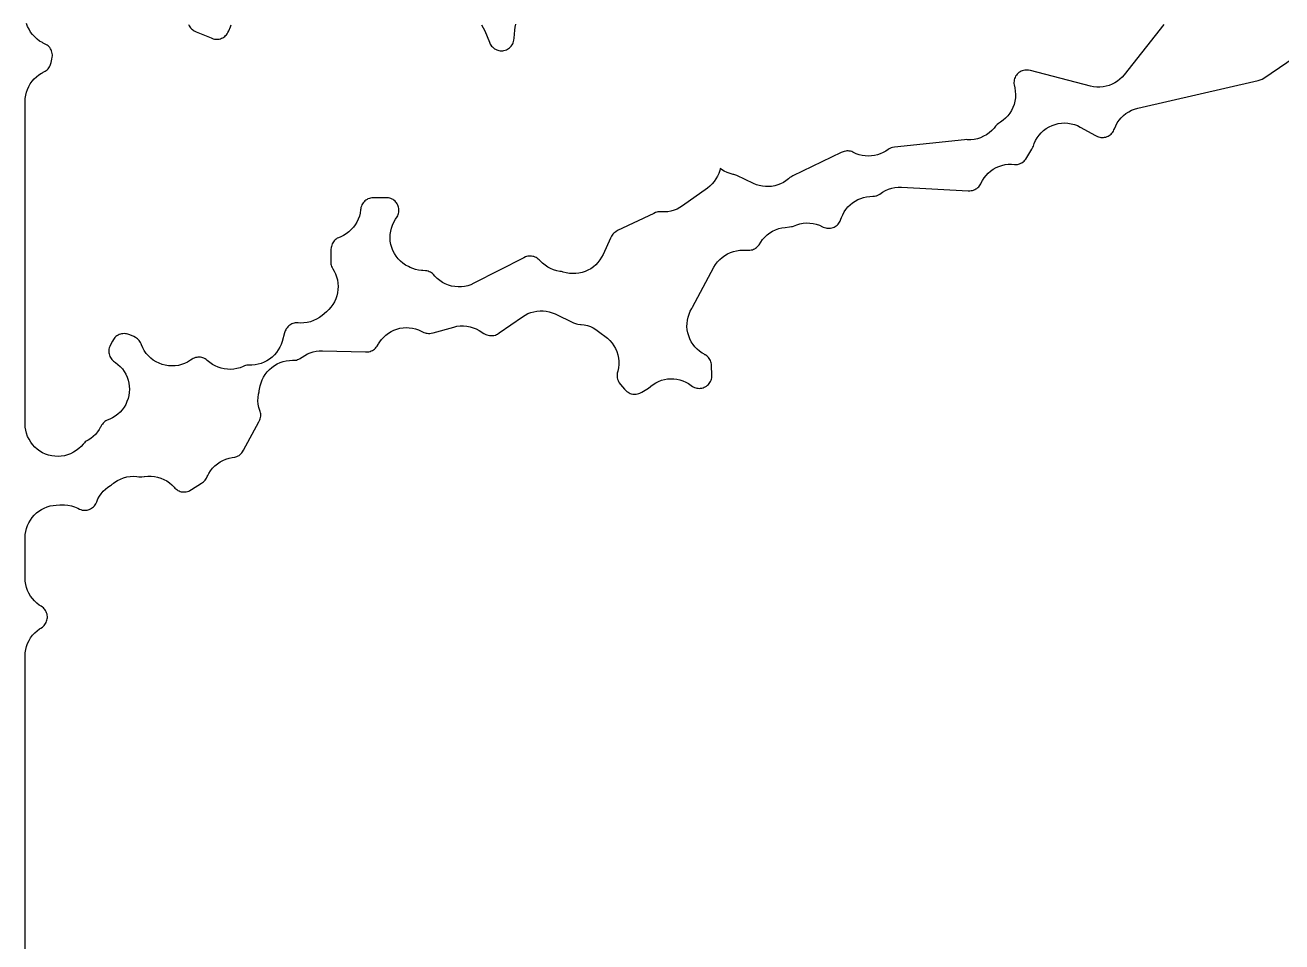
# Model space of a CAD drawing. Header units: metres. Extents: x 0 to 400, y 0 to 202.
# Drawn here: x 12.25 to 37.25, y 81.61 to 99.84 of the extents above; entities that cross this region are included whole.
import ezdxf

# ---------------------------------------------------------------- set-up
doc = ezdxf.new("R2010")
doc.units = ezdxf.units.M

msp = doc.modelspace()

# ---------------------------------------------------------------- linework, layer by layer
for points in [[(34.904, 99.8566), (34.116, 98.8556), (34.075, 98.8086), (34.03, 98.7656), (33.981, 98.7276), (33.928, 98.6936), (33.873, 98.6656), (33.814, 98.6426), (33.754, 98.6256), (33.693, 98.6146), (33.631, 98.6086), (33.568, 98.6096), (33.506, 98.6166), (33.445, 98.6296), (32.251, 98.9366), (32.211, 98.9456), (32.187, 98.9476), (32.163, 98.9476), (32.135, 98.9446), (32.11, 98.9396), (32.086, 98.9326), (32.064, 98.9236), (32.043, 98.9126), (32.021, 98.8976), (32.001, 98.8816), (31.985, 98.8646), (31.969, 98.8456), (31.955, 98.8236), (31.944, 98.8016), (31.935, 98.7776), (31.928, 98.7536), (31.923, 98.7276), (31.921, 98.7036), (31.921, 98.6826), (31.924, 98.6556), (31.937, 98.5976), (31.948, 98.5296), (31.952, 98.4596), (31.952, 98.4586), (31.949, 98.3936), (31.939, 98.3296), (31.923, 98.2666), (31.9, 98.2056), (31.872, 98.1466), (31.838, 98.0916), (31.798, 98.0396), (31.754, 97.9926), (31.705, 97.9496), (31.652, 97.9116), (31.611, 97.8856), (31.588, 97.8686), (31.574, 97.8546), (31.556, 97.8336), (31.526, 97.7936), (31.48, 97.7446), (31.43, 97.7006), (31.376, 97.6626), (31.318, 97.6306), (31.257, 97.6036), (31.194, 97.5836), (31.129, 97.5706), (31.063, 97.5636), (30.997, 97.5636), (30.974, 97.5646), (30.937, 97.5626), (29.547, 97.4126), (29.508, 97.4066), (29.48, 97.3996), (29.455, 97.3906), (29.438, 97.3826), (29.422, 97.3726), (29.421, 97.3716), (29.372, 97.3376), (29.319, 97.3076), (29.263, 97.2826), (29.205, 97.2626), (29.146, 97.2486), (29.085, 97.2406), (29.024, 97.2376), (28.963, 97.2406), (28.902, 97.2496), (28.843, 97.2636), (28.785, 97.2836), (28.73, 97.3096), (28.718, 97.3156), (28.693, 97.3256), (28.67, 97.3326), (28.645, 97.3376), (28.62, 97.3396), (28.597, 97.3396), (28.574, 97.3366), (28.546, 97.3316), (28.523, 97.3236), (28.486, 97.3086), (27.521, 96.8426), (27.484, 96.8216), (27.466, 96.8096), (27.435, 96.7836), (27.386, 96.7456), (27.334, 96.7136), (27.279, 96.6856), (27.221, 96.6636), (27.162, 96.6466), (27.101, 96.6356), (27.04, 96.6306), (26.978, 96.6316), (26.917, 96.6386), (26.856, 96.6506), (26.797, 96.6686), (26.74, 96.6926), (26.41, 96.8486), (26.372, 96.8646), (26.351, 96.8706), (26.339, 96.8736), (26.276, 96.8886), (26.215, 96.9096), (26.157, 96.9376), (26.101, 96.9706), (26.076, 96.9886), (26.068, 96.9526), (26.048, 96.8936), (26.023, 96.8366), (25.992, 96.7826), (25.956, 96.7316), (25.916, 96.6846), (25.871, 96.6416), (25.822, 96.6026), (25.33, 96.2486), (25.276, 96.2136), (25.219, 96.1846), (25.159, 96.1606), (25.097, 96.1426), (25.033, 96.1316), (24.969, 96.1266), (24.905, 96.1286), (24.891, 96.1296), (24.863, 96.1286), (24.84, 96.1266), (24.819, 96.1226), (24.794, 96.1146), (24.756, 96.0986), (24.038, 95.7546), (24.002, 95.7346), (23.981, 95.7206), (23.96, 95.7036), (23.944, 95.6866), (23.929, 95.6676), (23.914, 95.6446), (23.895, 95.6076), (23.749, 95.2826), (23.72, 95.2256), (23.686, 95.1726), (23.647, 95.1226), (23.603, 95.0766), (23.555, 95.0356), (23.503, 94.9986), (23.447, 94.9676), (23.389, 94.9426), (23.329, 94.9226), (23.267, 94.9086), (23.204, 94.9016), (23.14, 94.8996), (23.077, 94.9046), (23.014, 94.9156), (22.953, 94.9326), (22.942, 94.9366), (22.918, 94.9416), (22.891, 94.9456), (22.827, 94.9576), (22.765, 94.9756), (22.705, 94.9996), (22.648, 95.0296), (22.594, 95.0656), (22.543, 95.1056), (22.498, 95.1516), (22.477, 95.1746), (22.459, 95.1906), (22.44, 95.2056), (22.417, 95.2186), (22.397, 95.2286), (22.374, 95.2376), (22.348, 95.2436), (22.325, 95.2476), (22.301, 95.2486), (22.276, 95.2486), (22.253, 95.2446), (22.227, 95.2386), (22.205, 95.2316), (22.17, 95.2156), (21.18, 94.7076), (21.12, 94.6806), (21.058, 94.6596), (20.994, 94.6446), (20.929, 94.6376), (20.864, 94.6356), (20.798, 94.6416), (20.734, 94.6536), (20.671, 94.6716), (20.61, 94.6966), (20.552, 94.7266), (20.498, 94.7636), (20.447, 94.8046), (20.401, 94.8516), (20.372, 94.8836), (20.354, 94.8996), (20.334, 94.9156), (20.312, 94.9286), (20.29, 94.9386), (20.269, 94.9466), (20.243, 94.9526), (20.217, 94.9566), (20.165, 94.9596), (20.135, 94.9616), (20.077, 94.9696), (20.02, 94.9826), (19.964, 95.0006), (19.91, 95.0236), (19.877, 95.0396), (19.82, 95.0706), (19.767, 95.1076), (19.717, 95.1496), (19.672, 95.1966), (19.632, 95.2476), (19.597, 95.3016), (19.568, 95.3596), (19.544, 95.4206), (19.527, 95.4826), (19.516, 95.5466), (19.512, 95.6116), (19.514, 95.6766), (19.523, 95.7416), (19.538, 95.8046), (19.559, 95.8656), (19.587, 95.9246), (19.62, 95.9806), (19.654, 96.0316), (19.665, 96.0526), (19.674, 96.0746), (19.681, 96.0966), (19.686, 96.1216), (19.688, 96.1446), (19.688, 96.1666), (19.686, 96.1936), (19.681, 96.2186), (19.674, 96.2406), (19.666, 96.2616), (19.653, 96.2856), (19.641, 96.3066), (19.628, 96.3216), (19.611, 96.3406), (19.589, 96.3586), (19.571, 96.3716), (19.553, 96.3816), (19.529, 96.3926), (19.506, 96.4006), (19.483, 96.4056), (19.457, 96.4096), (19.419, 96.4106), (19.191, 96.4076), (19.147, 96.4046), (19.123, 96.4016), (19.1, 96.3946), (19.072, 96.3846), (19.053, 96.3746), (19.032, 96.3616), (19.011, 96.3456), (18.994, 96.3286), (18.976, 96.3086), (18.962, 96.2876), (18.951, 96.2676), (18.941, 96.2446), (18.932, 96.2156), (18.927, 96.1906), (18.925, 96.1666), (18.915, 96.1046), (18.9, 96.0436), (18.878, 95.9836), (18.851, 95.9266), (18.819, 95.8726), (18.781, 95.8216), (18.739, 95.7746), (18.692, 95.7326), (18.641, 95.6946), (18.587, 95.6616), (18.53, 95.6346), (18.482, 95.6146), (18.459, 95.6026), (18.439, 95.5886), (18.419, 95.5726), (18.401, 95.5536), (18.385, 95.5346), (18.372, 95.5136), (18.361, 95.4916), (18.351, 95.4666), (18.344, 95.4416), (18.339, 95.4176), (18.336, 95.3786), (18.33, 95.1546), (18.331, 95.1136), (18.334, 95.0896), (18.339, 95.0656), (18.346, 95.0426), (18.356, 95.0216), (18.364, 95.0056), (18.37, 94.9966), (18.397, 94.9516), (18.425, 94.8946), (18.447, 94.8346), (18.463, 94.7736), (18.473, 94.7106), (18.477, 94.6466), (18.475, 94.5836), (18.466, 94.5206), (18.451, 94.4586), (18.431, 94.3986), (18.404, 94.3406), (18.372, 94.2856), (18.335, 94.2346), (18.293, 94.1866), (18.246, 94.1436), (18.158, 94.0696), (18.105, 94.0296), (18.049, 93.9956), (17.989, 93.9666), (17.926, 93.9446), (17.862, 93.9286), (17.796, 93.9196), (17.73, 93.9176), (17.685, 93.9206), (17.651, 93.9216), (17.624, 93.9186), (17.601, 93.9156), (17.579, 93.9086), (17.556, 93.8996), (17.536, 93.8896), (17.515, 93.8756), (17.496, 93.8616), (17.479, 93.8446), (17.463, 93.8256), (17.447, 93.8036), (17.435, 93.7826), (17.426, 93.7606), (17.412, 93.7206), (17.365, 93.5536), (17.345, 93.4936), (17.319, 93.4366), (17.288, 93.3816), (17.252, 93.3306), (17.211, 93.2826), (17.165, 93.2396), (17.116, 93.2006), (17.063, 93.1666), (17.007, 93.1386), (16.948, 93.1156), (16.888, 93.0986), (16.826, 93.0876), (16.763, 93.0816), (16.732, 93.0816), (16.689, 93.0806), (16.661, 93.0776), (16.637, 93.0726), (16.616, 93.0646), (16.587, 93.0526), (16.528, 93.0296), (16.466, 93.0116), (16.404, 93.0006), (16.34, 92.9956), (16.277, 92.9976), (16.213, 93.0046), (16.151, 93.0186), (16.091, 93.0386), (16.032, 93.0636), (15.977, 93.0956), (15.925, 93.1316), (15.876, 93.1736), (15.875, 93.1746), (15.854, 93.1916), (15.834, 93.2036), (15.809, 93.2166), (15.788, 93.2256), (15.766, 93.2316), (15.742, 93.2366), (15.715, 93.2386), (15.688, 93.2376), (15.667, 93.2356), (15.642, 93.2306), (15.616, 93.2216), (15.597, 93.2136), (15.573, 93.1996), (15.539, 93.1766), (15.483, 93.1426), (15.424, 93.1146), (15.363, 93.0916), (15.3, 93.0766), (15.235, 93.0666), (15.17, 93.0636), (15.105, 93.0676), (15.04, 93.0776), (14.977, 93.0936), (14.916, 93.1166), (14.857, 93.1456), (14.802, 93.1806), (14.75, 93.2206), (14.703, 93.2656), (14.661, 93.3146), (14.623, 93.3686), (14.592, 93.4256), (14.566, 93.4856), (14.559, 93.5026), (14.547, 93.5296), (14.535, 93.5496), (14.521, 93.5676), (14.504, 93.5866), (14.489, 93.6006), (14.468, 93.6166), (14.445, 93.6306), (14.411, 93.6476), (14.334, 93.6806), (14.295, 93.6946), (14.269, 93.7016), (14.246, 93.7056), (14.22, 93.7066), (14.195, 93.7056), (14.172, 93.7026), (14.146, 93.6956), (14.122, 93.6876), (14.102, 93.6776), (14.079, 93.6636), (14.058, 93.6486), (14.039, 93.6306), (14.022, 93.6106), (14.008, 93.5926), (13.988, 93.5576), (13.951, 93.4856), (13.935, 93.4496), (13.926, 93.4236), (13.92, 93.4006), (13.918, 93.3786), (13.917, 93.3516), (13.918, 93.3276), (13.923, 93.3026), (13.929, 93.2806), (13.939, 93.2546), (13.949, 93.2336), (13.961, 93.2136), (13.979, 93.1916), (13.996, 93.1736), (14.011, 93.1596), (14.05, 93.1336), (14.099, 93.0946), (14.145, 93.0526), (14.186, 93.0056), (14.223, 92.9546), (14.254, 92.9006), (14.28, 92.8436), (14.301, 92.7846), (14.315, 92.7236), (14.324, 92.6616), (14.327, 92.5996), (14.324, 92.5366), (14.314, 92.4746), (14.299, 92.4146), (14.278, 92.3556), (14.252, 92.2986), (14.22, 92.2446), (14.183, 92.1946), (14.141, 92.1476), (14.095, 92.1056), (14.046, 92.0676), (13.992, 92.0346), (13.936, 92.0066), (13.883, 91.9836), (13.858, 91.9706), (13.84, 91.9586), (13.82, 91.9426), (13.803, 91.9256), (13.788, 91.9076), (13.774, 91.8866), (13.759, 91.8606), (13.758, 91.8586), (13.757, 91.8566), (13.746, 91.8376), (13.726, 91.8026), (13.69, 91.7516), (13.65, 91.7036), (13.605, 91.6606), (13.556, 91.6216), (13.504, 91.5876), (13.467, 91.5656), (13.449, 91.5526), (13.431, 91.5366), (13.41, 91.5146), (13.408, 91.5116), (13.366, 91.4636), (13.319, 91.4196), (13.268, 91.3806), (13.214, 91.3466), (13.156, 91.3186), (13.096, 91.2956), (13.034, 91.2796), (12.971, 91.2696), (12.907, 91.2656), (12.843, 91.2676), (12.78, 91.2766), (12.718, 91.2916), (12.657, 91.3126), (12.599, 91.3396), (12.544, 91.3726), (12.492, 91.4096), (12.444, 91.4526), (12.401, 91.4996), (12.363, 91.5516), (12.33, 91.6066), (12.302, 91.6636), (12.28, 91.7246), (12.265, 91.7866), (12.255, 91.8496), (12.252, 91.9136), (12.252, 98.3236), (12.255, 98.3856), (12.264, 98.4466), (12.278, 98.5066), (12.299, 98.5646), (12.324, 98.6206), (12.355, 98.6746), (12.391, 98.7246), (12.432, 98.7716), (12.476, 98.8136), (12.525, 98.8516), (12.577, 98.8856), (12.598, 98.8956), (12.612, 98.9036), (12.65, 98.9246), (12.672, 98.9396), (12.691, 98.9556), (12.709, 98.9736), (12.723, 98.9906), (12.736, 99.0126), (12.749, 99.0366), (12.758, 99.0606), (12.77, 99.0996), (12.785, 99.1656), (12.793, 99.2066), (12.794, 99.2296), (12.794, 99.2536), (12.791, 99.2796), (12.785, 99.3056), (12.777, 99.3296), (12.767, 99.3516), (12.756, 99.3706), (12.74, 99.3946), (12.723, 99.4136), (12.707, 99.4296), (12.687, 99.4446), (12.665, 99.4576), (12.611, 99.4846), (12.611, 99.4856), (12.595, 99.4936), (12.54, 99.5256), (12.489, 99.5636), (12.442, 99.6066), (12.399, 99.6536), (12.361, 99.7046), (12.329, 99.7596), (12.301, 99.8166), (12.28, 99.8766)], [(15.503, 99.8526), (15.513, 99.8306), (15.528, 99.8066), (15.541, 99.7896), (15.559, 99.7696), (15.579, 99.7516), (15.595, 99.7396), (15.617, 99.7266), (15.655, 99.7086), (15.951, 99.5866), (15.991, 99.5726), (16.018, 99.5656), (16.037, 99.5626), (16.062, 99.5616), (16.087, 99.5626), (16.11, 99.5656), (16.136, 99.5726), (16.161, 99.5806), (16.183, 99.5916), (16.203, 99.6026), (16.222, 99.6166), (16.24, 99.6336), (16.255, 99.6496), (16.27, 99.6686), (16.286, 99.6956), (16.304, 99.7306), (16.336, 99.8066), (16.35, 99.8446)], [(21.333, 99.8446), (21.366, 99.7886), (21.394, 99.7296), (21.487, 99.5026), (21.505, 99.4636), (21.518, 99.4416), (21.531, 99.4236), (21.546, 99.4076), (21.567, 99.3886), (21.588, 99.3726), (21.609, 99.3606), (21.632, 99.3496), (21.655, 99.3416), (21.676, 99.3366), (21.703, 99.3326), (21.73, 99.3316), (21.754, 99.3326), (21.777, 99.3366), (21.801, 99.3426), (21.827, 99.3526), (21.847, 99.3626), (21.866, 99.3746), (21.889, 99.3916), (21.908, 99.4086), (21.922, 99.4256), (21.938, 99.4486), (21.951, 99.4696), (21.96, 99.4906), (21.968, 99.5156), (21.974, 99.5416), (21.979, 99.5806), (21.991, 99.7426), (21.998, 99.8016), (22.01, 99.8586)], [(12.252, 64.0596), (12.252, 87.2976), (12.255, 87.3616), (12.264, 87.4246), (12.28, 87.4856), (12.301, 87.5456), (12.329, 87.6036), (12.361, 87.6576), (12.399, 87.7086), (12.442, 87.7566), (12.489, 87.7986), (12.54, 87.8366), (12.564, 87.8506), (12.596, 87.8726), (12.614, 87.8876), (12.629, 87.9026), (12.645, 87.9226), (12.66, 87.9456), (12.671, 87.9656), (12.679, 87.9866), (12.686, 88.0096), (12.692, 88.0356), (12.694, 88.0586), (12.694, 88.0826), (12.692, 88.1056), (12.687, 88.1316), (12.68, 88.1546), (12.671, 88.1766), (12.659, 88.2006), (12.647, 88.2186), (12.632, 88.2366), (12.614, 88.2556), (12.596, 88.2706), (12.573, 88.2866), (12.534, 88.3106), (12.484, 88.3486), (12.438, 88.3916), (12.396, 88.4386), (12.359, 88.4896), (12.327, 88.5436), (12.3, 88.6006), (12.279, 88.6596), (12.264, 88.7206), (12.255, 88.7826), (12.252, 88.8456), (12.252, 89.6496), (12.255, 89.7116), (12.264, 89.7726), (12.278, 89.8326), (12.299, 89.8916), (12.325, 89.9476), (12.356, 90.0006), (12.392, 90.0516), (12.432, 90.0976), (12.477, 90.1406), (12.526, 90.1786), (12.578, 90.2116), (12.633, 90.2396), (12.691, 90.2626), (12.75, 90.2796), (12.811, 90.2916), (12.872, 90.2966), (12.942, 90.2996), (12.968, 90.3026), (13.036, 90.3026), (13.104, 90.2966), (13.171, 90.2826), (13.236, 90.2616), (13.299, 90.2336), (13.336, 90.2146), (13.359, 90.2066), (13.387, 90.1986), (13.408, 90.1946), (13.431, 90.1936), (13.458, 90.1946), (13.483, 90.1976), (13.507, 90.2026), (13.529, 90.2106), (13.552, 90.2206), (13.575, 90.2346), (13.593, 90.2466), (13.611, 90.2626), (13.631, 90.2846), (13.645, 90.3026), (13.659, 90.3246), (13.67, 90.3476), (13.676, 90.3626), (13.7, 90.4196), (13.73, 90.4736), (13.765, 90.5246), (13.805, 90.5726), (13.849, 90.6156), (13.897, 90.6546), (13.949, 90.6896), (13.969, 90.7016), (13.982, 90.7106), (13.994, 90.7196), (14.011, 90.7326), (14.034, 90.7516), (14.09, 90.7866), (14.149, 90.8156), (14.21, 90.8396), (14.274, 90.8566), (14.339, 90.8666), (14.405, 90.8706), (14.471, 90.8676), (14.511, 90.8616), (14.546, 90.8586), (14.575, 90.8596), (14.617, 90.8636), (14.627, 90.8656), (14.692, 90.8726), (14.758, 90.8726), (14.823, 90.8666), (14.887, 90.8536), (14.95, 90.8346), (15.011, 90.8096), (15.068, 90.7776), (15.123, 90.7406), (15.173, 90.6976), (15.218, 90.6506), (15.231, 90.6356), (15.249, 90.6186), (15.267, 90.6046), (15.29, 90.5906), (15.314, 90.5786), (15.335, 90.5706), (15.358, 90.5636), (15.382, 90.5596), (15.404, 90.5586), (15.431, 90.5596), (15.456, 90.5626), (15.48, 90.5676), (15.505, 90.5766), (15.526, 90.5856), (15.56, 90.6056), (15.762, 90.7346), (15.797, 90.7596), (15.815, 90.7756), (15.831, 90.7916), (15.846, 90.8126), (15.86, 90.8336), (15.875, 90.8646), (15.876, 90.8666), (15.884, 90.8826), (15.905, 90.9246), (15.941, 90.9796), (15.981, 91.0306), (16.026, 91.0766), (16.076, 91.1186), (16.13, 91.1546), (16.187, 91.1856), (16.247, 91.2106), (16.309, 91.2296), (16.372, 91.2426), (16.425, 91.2506), (16.444, 91.2556), (16.466, 91.2636), (16.489, 91.2746), (16.509, 91.2866), (16.529, 91.3016), (16.545, 91.3166), (16.563, 91.3356), (16.578, 91.3566), (16.598, 91.3896), (16.902, 91.9526), (16.921, 91.9926), (16.928, 92.0126), (16.934, 92.0376), (16.938, 92.0626), (16.939, 92.0856), (16.938, 92.1126), (16.935, 92.1346), (16.929, 92.1576), (16.923, 92.1756), (16.903, 92.2386), (16.89, 92.3046), (16.884, 92.3706), (16.885, 92.4376), (16.893, 92.5036), (16.904, 92.5506), (16.906, 92.5606), (16.908, 92.5686), (16.929, 92.6666), (16.945, 92.7276), (16.967, 92.7866), (16.995, 92.8436), (17.029, 92.8976), (17.068, 92.9486), (17.111, 92.9946), (17.159, 93.0366), (17.211, 93.0736), (17.266, 93.1056), (17.323, 93.1316), (17.384, 93.1526), (17.446, 93.1666), (17.509, 93.1756), (17.572, 93.1776), (17.606, 93.1766), (17.628, 93.1786), (17.65, 93.1826), (17.673, 93.1896), (17.698, 93.2006), (17.721, 93.2116), (17.752, 93.2326), (17.762, 93.2396), (17.813, 93.2736), (17.867, 93.3026), (17.923, 93.3266), (17.982, 93.3456), (18.042, 93.3576), (18.103, 93.3646), (18.164, 93.3666), (19.021, 93.3436), (19.061, 93.3446), (19.086, 93.3476), (19.112, 93.3536), (19.137, 93.3626), (19.16, 93.3726), (19.179, 93.3836), (19.202, 93.4006), (19.221, 93.4166), (19.237, 93.4346), (19.253, 93.4566), (19.272, 93.4876), (19.273, 93.4896), (19.283, 93.5056), (19.305, 93.5426), (19.342, 93.5926), (19.384, 93.6386), (19.43, 93.6796), (19.48, 93.7166), (19.533, 93.7486), (19.589, 93.7756), (19.648, 93.7966), (19.708, 93.8126), (19.769, 93.8226), (19.831, 93.8266), (19.893, 93.8246), (19.955, 93.8166), (20.015, 93.8026), (20.074, 93.7836), (20.131, 93.7586), (20.181, 93.7326), (20.206, 93.7236), (20.228, 93.7176), (20.252, 93.7136), (20.278, 93.7116), (20.299, 93.7126), (20.327, 93.7156), (20.368, 93.7246), (20.777, 93.8376), (20.841, 93.8526), (20.906, 93.8606), (20.972, 93.8616), (21.038, 93.8556), (21.102, 93.8436), (21.165, 93.8246), (21.226, 93.7996), (21.284, 93.7686), (21.379, 93.7116), (21.416, 93.6916), (21.439, 93.6816), (21.46, 93.6756), (21.486, 93.6696), (21.512, 93.6666), (21.534, 93.6666), (21.554, 93.6676), (21.578, 93.6726), (21.605, 93.6796), (21.628, 93.6886), (21.649, 93.6986), (21.682, 93.7196), (22.146, 94.0436), (22.199, 94.0766), (22.254, 94.1046), (22.312, 94.1276), (22.372, 94.1436), (22.433, 94.1556), (22.495, 94.1606), (22.557, 94.1596), (22.618, 94.1526), (22.679, 94.1396), (22.738, 94.1216), (22.796, 94.0976), (23.161, 93.9236), (23.199, 93.9076), (23.221, 93.9006), (23.245, 93.8966), (23.296, 93.8916), (23.304, 93.8906), (23.313, 93.8906), (23.375, 93.8816), (23.436, 93.8666), (23.495, 93.8456), (23.551, 93.8196), (23.605, 93.7886), (23.656, 93.7516), (23.709, 93.7086), (23.785, 93.6556), (23.837, 93.6156), (23.884, 93.5706), (23.927, 93.5206), (23.965, 93.4666), (23.996, 93.4086), (24.022, 93.3486), (24.042, 93.2856), (24.055, 93.2216), (24.061, 93.1566), (24.061, 93.0906), (24.054, 93.0256), (24.041, 92.9616), (24.03, 92.9196), (24.027, 92.8976), (24.026, 92.8736), (24.027, 92.8496), (24.03, 92.8266), (24.037, 92.7996), (24.046, 92.7756), (24.056, 92.7536), (24.07, 92.7316), (24.094, 92.6986), (24.172, 92.6056), (24.201, 92.5756), (24.223, 92.5556), (24.244, 92.5406), (24.265, 92.5286), (24.285, 92.5196), (24.31, 92.5106), (24.337, 92.5046), (24.363, 92.5016), (24.386, 92.5016), (24.409, 92.5036), (24.436, 92.5086), (24.462, 92.5156), (24.482, 92.5236), (24.519, 92.5436), (24.616, 92.6016), (24.649, 92.6236), (24.69, 92.6576), (24.695, 92.6616), (24.744, 92.6986), (24.797, 92.7306), (24.853, 92.7576), (24.911, 92.7796), (24.971, 92.7956), (25.032, 92.8056), (25.094, 92.8096), (25.156, 92.8076), (25.217, 92.8006), (25.278, 92.7866), (25.337, 92.7676), (25.394, 92.7426), (25.448, 92.7126), (25.499, 92.6776), (25.524, 92.6586), (25.541, 92.6486), (25.566, 92.6366), (25.59, 92.6286), (25.611, 92.6236), (25.638, 92.6196), (25.666, 92.6186), (25.687, 92.6196), (25.711, 92.6236), (25.74, 92.6316), (25.761, 92.6396), (25.78, 92.6486), (25.805, 92.6646), (25.827, 92.6806), (25.842, 92.6956), (25.859, 92.7146), (25.873, 92.7356), (25.885, 92.7566), (25.896, 92.7816), (25.904, 92.8046), (25.909, 92.8276), (25.911, 92.8516), (25.912, 92.8936), (25.906, 93.0626), (25.903, 93.1026), (25.898, 93.1266), (25.893, 93.1476), (25.883, 93.1716), (25.874, 93.1906), (25.86, 93.2116), (25.846, 93.2306), (25.831, 93.2466), (25.809, 93.2656), (25.793, 93.2786), (25.785, 93.2836), (25.778, 93.2866), (25.775, 93.2886), (25.749, 93.3036), (25.72, 93.3196), (25.668, 93.3566), (25.62, 93.3976), (25.576, 93.4426), (25.537, 93.4926), (25.503, 93.5456), (25.474, 93.6016), (25.451, 93.6606), (25.434, 93.7216), (25.423, 93.7836), (25.417, 93.8466), (25.418, 93.9096), (25.425, 93.9726), (25.439, 94.0346), (25.458, 94.0946), (25.483, 94.1526), (25.513, 94.2086), (25.527, 94.2316), (25.954, 95.0256), (25.987, 95.0806), (26.026, 95.1316), (26.069, 95.1786), (26.116, 95.2216), (26.168, 95.2596), (26.223, 95.2916), (26.281, 95.3186), (26.341, 95.3396), (26.403, 95.3546), (26.467, 95.3636), (26.531, 95.3666), (26.628, 95.3656), (26.667, 95.3676), (26.693, 95.3716), (26.717, 95.3766), (26.739, 95.3846), (26.764, 95.3956), (26.783, 95.4066), (26.801, 95.4196), (26.82, 95.4366), (26.834, 95.4516), (26.852, 95.4736), (26.883, 95.5226), (26.884, 95.5246), (26.921, 95.5766), (26.964, 95.6256), (27.012, 95.6706), (27.065, 95.7106), (27.121, 95.7456), (27.18, 95.7736), (27.242, 95.7956), (27.306, 95.8116), (27.371, 95.8206), (27.455, 95.8286), (27.496, 95.8346), (27.517, 95.8396), (27.536, 95.8456), (27.538, 95.8466), (27.599, 95.8716), (27.663, 95.8906), (27.728, 95.9026), (27.794, 95.9076), (27.86, 95.9056), (27.926, 95.8976), (27.99, 95.8826), (28.053, 95.8616), (28.113, 95.8336), (28.127, 95.8256), (28.152, 95.8156), (28.178, 95.8076), (28.198, 95.8036), (28.223, 95.8016), (28.249, 95.8016), (28.273, 95.8036), (28.297, 95.8086), (28.323, 95.8166), (28.343, 95.8246), (28.363, 95.8366), (28.386, 95.8516), (28.404, 95.8656), (28.422, 95.8836), (28.438, 95.9026), (28.452, 95.9246), (28.464, 95.9466), (28.48, 95.9846), (28.492, 96.0156), (28.516, 96.0726), (28.545, 96.1266), (28.58, 96.1776), (28.619, 96.2256), (28.663, 96.2686), (28.71, 96.3076), (28.761, 96.3426), (28.815, 96.3726), (28.872, 96.3966), (28.931, 96.4156), (28.991, 96.4286), (29.052, 96.4356), (29.114, 96.4376), (29.12, 96.4376), (29.144, 96.4396), (29.172, 96.4446), (29.189, 96.4496), (29.213, 96.4586), (29.238, 96.4716), (29.251, 96.4796), (29.255, 96.4826), (29.306, 96.5176), (29.364, 96.5506), (29.425, 96.5776), (29.489, 96.5976), (29.554, 96.6106), (29.62, 96.6176), (29.687, 96.6176), (31.007, 96.5486), (31.046, 96.5486), (31.073, 96.5506), (31.098, 96.5556), (31.117, 96.5616), (31.141, 96.5706), (31.165, 96.5836), (31.183, 96.5946), (31.203, 96.6106), (31.22, 96.6266), (31.235, 96.6446), (31.249, 96.6646), (31.26, 96.6846), (31.264, 96.6926), (31.292, 96.7496), (31.326, 96.8026), (31.366, 96.8526), (31.409, 96.8986), (31.457, 96.9406), (31.509, 96.9766), (31.564, 97.0086), (31.623, 97.0336), (31.683, 97.0536), (31.745, 97.0676), (31.808, 97.0756), (31.871, 97.0776), (31.934, 97.0726), (31.94, 97.0726), (31.965, 97.0716), (31.99, 97.0736), (32.01, 97.0776), (32.034, 97.0846), (32.06, 97.0956), (32.081, 97.1066), (32.101, 97.1206), (32.123, 97.1386), (32.139, 97.1546), (32.156, 97.1746), (32.179, 97.2096), (32.278, 97.3766), (32.297, 97.4126), (32.307, 97.4366), (32.324, 97.4866), (32.351, 97.5456), (32.383, 97.6016), (32.422, 97.6546), (32.465, 97.7026), (32.512, 97.7466), (32.564, 97.7856), (32.62, 97.8186), (32.678, 97.8466), (32.739, 97.8686), (32.802, 97.8836), (32.866, 97.8926), (32.931, 97.8956), (32.996, 97.8916), (33.06, 97.8816), (33.123, 97.8646), (33.183, 97.8426), (33.241, 97.8136), (33.545, 97.6446), (33.581, 97.6266), (33.603, 97.6186), (33.626, 97.6126), (33.651, 97.6086), (33.677, 97.6066), (33.7, 97.6076), (33.725, 97.6106), (33.75, 97.6166), (33.774, 97.6246), (33.796, 97.6346), (33.816, 97.6466), (33.838, 97.6616), (33.855, 97.6766), (33.871, 97.6946), (33.887, 97.7146), (33.899, 97.7356), (33.91, 97.7586), (33.919, 97.7826), (33.945, 97.8416), (33.975, 97.8976), (34.012, 97.9506), (34.053, 97.9996), (34.099, 98.0446), (34.149, 98.0846), (34.203, 98.1186), (34.26, 98.1486), (34.32, 98.1716), (34.382, 98.1886), (36.78, 98.7416), (36.817, 98.7516), (36.837, 98.7586), (36.857, 98.7686), (36.89, 98.7886), (37.97, 99.5256)]]:
    msp.add_lwpolyline(points)

doc.saveas('drawing.dxf')
